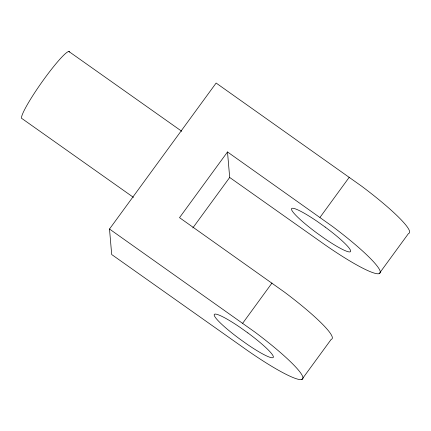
<?xml version="1.0" encoding="UTF-8"?>
<svg xmlns="http://www.w3.org/2000/svg" width="431" height="431" viewBox="0 0 431 431"><rect width="100%" height="100%" fill="white"/><g stroke="black" fill="none" stroke-linecap="round" stroke-linejoin="round"><path stroke-width="0.65" d="M109.506 229.033L255.152 332.263A72.958 9.714 36.1 0 1 302.853 378.66A72.958 9.714 36.1 0 1 247.814 350.748L111.694 254.532L109.506 229.033L216.13 83.048L361.771 186.278A72.958 9.714 36.1 0 1 408.486 233.527L379.161 273.674M227.498 151.96L229.685 177.459L325.114 244.905A72.958 9.714 36.1 0 0 380.153 272.823A72.958 9.714 36.1 0 0 332.452 226.426L227.498 151.96L179.522 217.655L284.471 292.116A72.958 9.714 36.1 0 1 331.186 339.369L301.862 379.512M192.808 227.951L229.685 177.459M242.685 323.245L271.999 283.032M319.985 217.407L349.299 177.195M68.874 51.488L181.769 131.293M133.454 197.371L22.202 118.724A41.042 4.682 -54.7 0 1 42.001 81.998A41.042 4.682 -54.7 0 1 69.493 52.027M325.168 227.072L317.442 221.566A36.479 4.86 36.1 0 0 291.475 209.003A36.479 4.86 36.1 0 0 316.974 233.106L324.699 238.607A36.479 4.86 36.1 0 0 350.667 251.171A36.479 4.86 36.1 0 0 325.168 227.072M247.868 332.91L240.142 327.404A36.479 4.86 36.1 0 0 214.175 314.845A36.479 4.86 36.1 0 0 239.674 338.944L247.399 344.444A36.479 4.86 36.1 0 0 273.367 357.008A36.479 4.86 36.1 0 0 247.868 332.91"/></g></svg>
